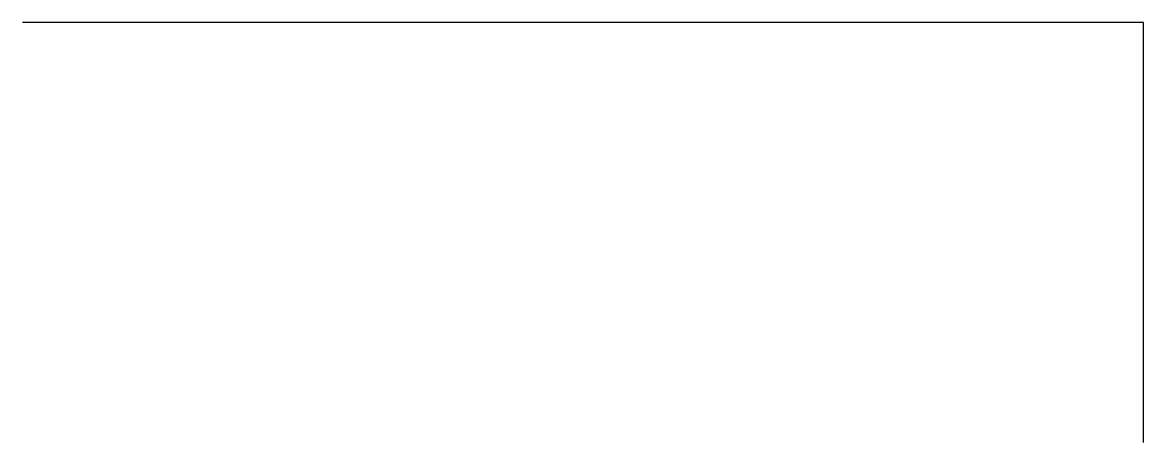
# Model space of a CAD drawing. Extents: x -6.77 to -2.77, y -2.5 to -1.
import ezdxf

# ---------------------------------------------------------------- set-up
doc = ezdxf.new("R2010")
doc.units = 0
doc.layers.get('0').update_dxf_attribs({"linetype": 'CONTINUOUS'})

msp = doc.modelspace()

# ---------------------------------------------------------------- linework, layer by layer
at = {"color": 0}
for p, q in [((-4.7672, -1), (-6.7672, -1)), ((-2.7672, -1), (-4.7672, -1)), ((-2.7672, -2.5), (-2.7672, -1))]:
    msp.add_line(p, q, dxfattribs=at)

doc.saveas('drawing.dxf')
